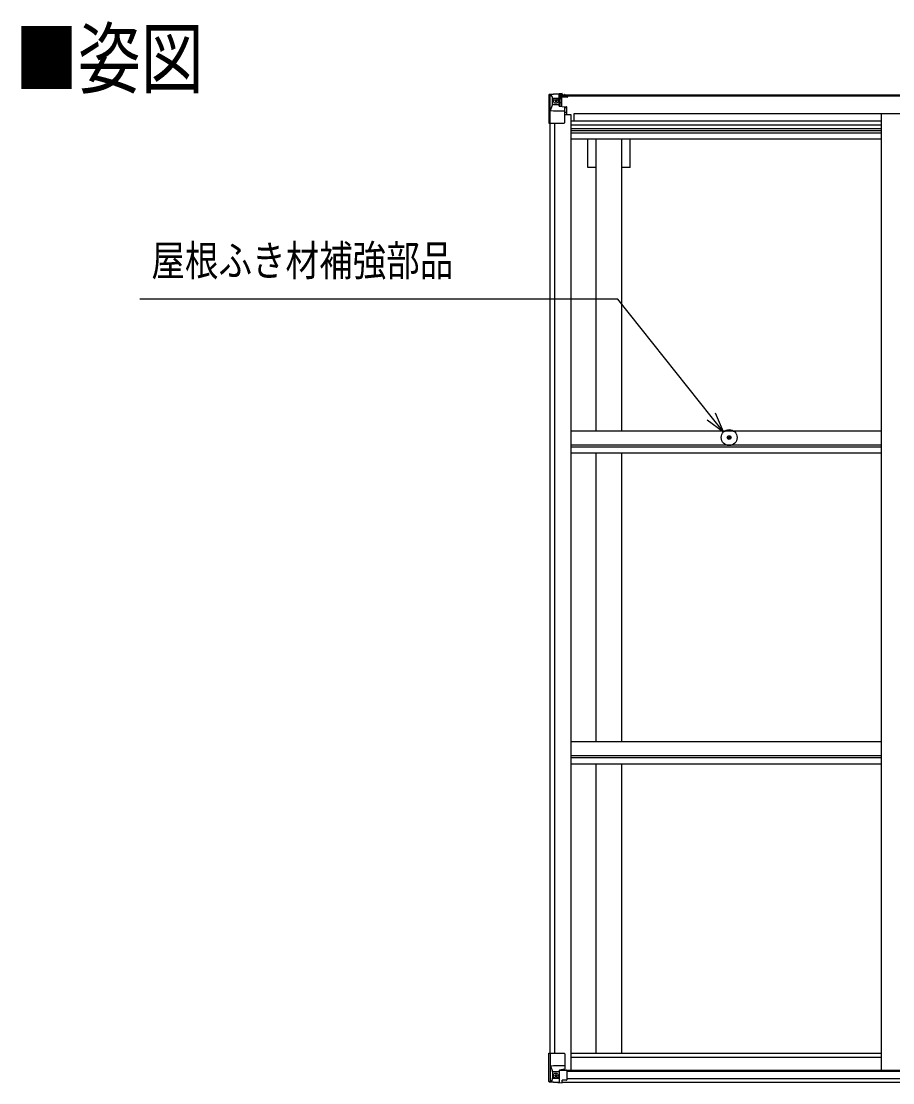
# Model space of a CAD drawing. Units: millimetres, scale not verified. Extents: x -10512 to 10512, y -7425 to 7425.
# Drawn here: x -3664 to -1793, y -648 to 1630 of the extents above; entities that cross this region are included whole.
import ezdxf
from ezdxf.enums import TextEntityAlignment as Align

# ---------------------------------------------------------------- set-up
doc = ezdxf.new("R2010")
doc.units = ezdxf.units.MM
doc.header["$LTSCALE"] = 30
for name, color, linetype in [('0-2_USER1', 3, 'Continuous'), ('0-4_YKK_13', 4, 'Continuous'), ('0-5_YKK_A1', 4, 'Continuous'), ('0-6_YKK_D', 6, 'Continuous')]:
    doc.layers.add(name, color=color, linetype=linetype)
doc.styles.add('ＭＳ ゴシック', font='')
doc.styles.get('ＭＳ ゴシック').set_extended_font_data('MS Gothic')

msp = doc.modelspace()

# ---------------------------------------------------------------- linework, layer by layer
at = {"layer": '0-4_YKK_13'}
for p, q in [((-2531.34, 1471.97), (-2531.34, 1471.94)), ((-2530.4, 1472.98), (-2530.4, 1472.98)), ((-2530.4, 1472.93), (-2530.4, 1472.97)), ((-2521.43, 1473.36), (-2529.35, 1472.89)), ((-2528.49, 1471.92), (-2528.5, 1471.85)), ((-2528.5, 1411.27), (-2528.5, 1471.85)), ((-2524.53, 1468.47), (-2527.26, 1472.14)), ((-2523.67, 1464.97), (-2521.34, 1465.03)), ((-2523.67, 1451.5), (-2523.67, 1464.97)), ((-2509.34, 1474.15), (-2521.34, 1473.37)), ((-2521.34, 1465.02), (-2509.34, 1465.02)), ((-2510.34, 1465.02), (-2509.34, 1465.02)), ((-2502.84, 1474.66), (-2509.34, 1474.27)), ((-2509.34, 1448.17), (-2509.34, 1474.27)), ((-2509.34, 1473.38), (-2502.84, 1473.78)), ((-2507.84, 1468.56), (-2509.34, 1468.56)), ((-2507.84, 1465.02), (-2509.34, 1465.02)), ((-2502.84, 1472.85), (-2507.84, 1472.77)), ((-2507.34, 1468.2), (-2507.84, 1468.2)), ((-2503.84, 1463.27), (-2507.84, 1463.27)), ((-2507.73, 1466.9), (-2503.84, 1466.9)), ((-2507.34, 1469.22), (-2507.34, 1467.27)), ((-2499.34, 1469.22), (-2507.34, 1469.22)), ((-2499.34, 1469.2), (-2507.34, 1469.2)), ((-2497.34, 1467.36), (-2507.34, 1467.27)), ((-2507.34, 1467.11), (-2507.34, 1467.27)), ((-2507.34, 1467.27), (-2507.34, 1467.27)), ((-2503.84, 1447.16), (-2503.84, 1467.13)), ((-2502.84, 1473.78), (-2502.84, 1474.66)), ((-2502.84, 1473.26), (-2502.84, 1473.78)), ((-2502.84, 1473.26), (-2502.84, 1472.85)), ((-2502.84, 1472.85), (-2502.84, 1472.03)), ((-2497.84, 1472.47), (-2497.84, 1472.03)), ((-2497.54, 1472.47), (-2497.84, 1472.47)), ((-2497.54, 1472.47), (-2495.85, 1472.03)), ((-2497.34, 1468.97), (-2492.34, 1468.97)), ((-2497.34, 1467.36), (-2497.34, 1468.97)), ((-2492.34, 1469.89), (-2492.34, 1468.97)), ((-2492.34, 1468.97), (-2491.34, 1468.97)), ((-2491.34, 1468.97), (-2491.34, 1469.89)), ((-2491.34, 1468.97), (-2491.34, 1467.4)), ((-2491.34, 1467.28), (-2491.34, 1467.4)), ((-2527.95, 1438.15), (-2523.81, 1450.23)), ((-2527.95, 1438.15), (-2521.34, 1437.93)), ((-2521.34, 1451.46), (-2523.67, 1451.5)), ((-2521.34, 1451.47), (-2509.34, 1451.47)), ((-2521.34, 1451.46), (-2521.34, 1451.47)), ((-2521.34, 1437.93), (-2497.34, 1437.93)), ((-2515.86, 1457.83), (-2515.86, 1456.87)), ((-2507.84, 1451.47), (-2509.34, 1451.47)), ((-2508.51, 1447.91), (-2498.17, 1446.26)), ((-2508.51, 1447.28), (-2508.51, 1447.91)), ((-2498.17, 1445.62), (-2508.51, 1447.28)), ((-2503.84, 1455.06), (-2507.84, 1455.06)), ((-2498.17, 1446.26), (-2498.17, 1445.62)), ((-2497.89, 1446.18), (-2493.84, 1446.14)), ((-2497.34, 1412.27), (-2497.34, 1445.36)), ((-2492.84, 1446.13), (-2493.84, 1446.14)), ((-2493.84, 1444.41), (-2492.84, 1444.41)), ((-2492.84, 1429.92), (-2492.84, 1446.13)), ((-2492.84, 1434.27), (-2497.34, 1434.27)), ((-2528.5, 1411.27), (-2498.34, 1411.27)), ((-2146.76, 736.95), (-2145.65, 736.97)), ((-2146.76, 735.95), (-2145.65, 735.93)), ((-2145.65, 736.97), (-2145.14, 737.07)), ((-2145.65, 735.93), (-2145.14, 735.83)), ((-2145.04, 737.59), (-2145.14, 737.07)), ((-2145.04, 735.31), (-2145.14, 735.83)), ((-2145.02, 738.7), (-2145.04, 737.59)), ((-2145.02, 734.21), (-2145.04, 735.31)), ((-2144.02, 738.7), (-2144, 737.59)), ((-2144.02, 734.21), (-2144, 735.31)), ((-2144, 737.59), (-2143.9, 737.07)), ((-2144, 735.31), (-2143.9, 735.83)), ((-2143.38, 736.97), (-2143.9, 737.07)), ((-2143.38, 735.93), (-2143.9, 735.83)), ((-2142.27, 736.95), (-2143.38, 736.97)), ((-2142.27, 735.95), (-2143.38, 735.93)), ((-2531.34, -584.71), (-2498.34, -584.71)), ((-2531.34, -645.42), (-2531.34, -584.71)), ((-2528.5, -584.71), (-2528.5, -645.3)), ((-2497.34, -585.71), (-2497.34, -618.81)), ((-2527.95, -611.59), (-2521.34, -611.38)), ((-2527.95, -611.59), (-2523.81, -623.68)), ((-2521.34, -611.38), (-2497.34, -611.38)), ((-2521.34, -624.91), (-2523.67, -624.94)), ((-2523.67, -624.94), (-2523.67, -638.41)), ((-2521.34, -624.91), (-2521.34, -624.91)), ((-2509.34, -624.91), (-2521.34, -624.91)), ((-2516.82, -631.27), (-2516.82, -630.31)), ((-2509.34, -620.93), (-2502.84, -620.93)), ((-2509.34, -620.93), (-2509.34, -647.71)), ((-2498.17, -619.07), (-2508.51, -620.72)), ((-2508.51, -620.72), (-2508.51, -620.93)), ((-2505.82, -620.93), (-2498.17, -619.7)), ((-2502.84, -620.93), (-2493.84, -620.96)), ((-2498.17, -619.7), (-2498.17, -619.07)), ((-2492.84, -621.87), (-2492.84, -642.02)), ((-2530.4, -646.38), (-2530.4, -646.42)), ((-2521.43, -646.81), (-2529.35, -646.34)), ((-2528.49, -645.37), (-2528.5, -645.3)), ((-2524.53, -641.92), (-2527.26, -645.59)), ((-2523.67, -638.41), (-2521.34, -638.47)), ((-2521.34, -638.47), (-2509.34, -638.47)), ((-2509.34, -647.6), (-2521.34, -646.81)), ((-2502.84, -648.11), (-2502.84, -642.17)), ((-2493.84, -642.74), (-2502.84, -642.79))]:
    msp.add_line(p, q, dxfattribs=at)
for points in [[(-2531.34, 1471.94), (-2531.34, 1411.27), (-2528.5, 1411.27)], [(-2530.4, 1472.98), (-2521.34, 1473.53), (-2509.34, 1474.27)], [(-2517.78, 1458.79), (-2518.74, 1458.79), (-2518.74, 1459.75), (-2517.78, 1459.75)], [(-2516.82, 1460.71), (-2516.82, 1461.67), (-2515.86, 1461.67), (-2515.86, 1460.71)], [(-2514.9, 1459.75), (-2513.94, 1459.75), (-2513.94, 1458.79), (-2514.9, 1458.79)], [(-2502.84, 1473.26), (-2507.84, 1473.26), (-2507.84, 1447.8)], [(-2507.34, 1468.2), (-2499.34, 1468.2), (-2499.34, 1469.89)], [(-2492.34, 1467.24), (-2507.34, 1467.11), (-2507.34, 1467.11)], [(-2497.34, 1467.36), (-2497.34, 1467.35), (-2491.34, 1467.4)], [(-2515.86, 1456.87), (-2516.82, 1456.87), (-2516.82, 1457.83)], [(-2493.84, 1446.14), (-2493.84, 1444.41), (-2497.34, 1444.39)], [(-2517.78, -633.19), (-2518.74, -633.19), (-2518.74, -632.23), (-2517.78, -632.23)], [(-2516.82, -630.31), (-2515.86, -630.31), (-2515.86, -631.27)], [(-2515.86, -634.15), (-2515.86, -635.11), (-2516.82, -635.11), (-2516.82, -634.15)], [(-2514.9, -632.23), (-2513.94, -632.23), (-2513.94, -633.19), (-2514.9, -633.19)], [(-2530.4, -646.42), (-2521.34, -646.98), (-2502.84, -648.11)], [(-2492.84, -642.02), (-2492.85, -642.13), (-2502.84, -642.17)]]:
    msp.add_lwpolyline(points, dxfattribs=at)
for centre, radius in [((-2516.34, 1459.27), 5.3), ((-2144.52, 736.45), 17), ((-2144.52, 736.45), 4), ((-2516.34, -632.71), 5.3)]:
    msp.add_circle(centre, radius, dxfattribs=at)
for centre, radius, start, end in [((-2530.34, 1471.98), 1, 93.50017, 180.00079), ((-2530.34, 1471.97), 0.999, 93.4424, 179.95083), ((-2530.34, 1471.94), 0.999, 93.4424, 179.95083), ((-2529.19, 1485.58), 12.7, 269.24466, 275.10311), ((-2527.21, 1471.97), 1.28, 131.17831, 182.45895), ((-2517.78, 1460.71), 0.96, 270, 0), ((-2517.78, 1457.83), 0.96, 0, 90), ((-2514.9, 1460.71), 0.96, 180, 270), ((-2514.9, 1457.83), 0.96, 90, 180), ((-2507.34, 1469.72), 0.5, 179.99802, 269.99691), ((-2507.34, 1469.7), 0.5, 180.00109, 270.00109), ((-2507.34, 1466.77), 0.5, 90.52895, 180.04464), ((-2507.33, 1466.59), 0.513, 91.88028, 181.04707), ((-2492.2, 1474.93), 7.69, 268.96999, 276.43426), ((-2508.4, 1448.84), 0.937, 182.32209, 263.26766), ((-2508.4, 1448.21), 0.937, 182.32209, 263.26766), ((-2498.28, 1445.33), 0.937, 2.32209, 83.26766), ((-2498.28, 1444.69), 0.937, 2.32209, 83.26766), ((-2498.34, 1412.27), 1, 270, 0), ((-2144.52, 736.45), 2.3, 167.44414, 192.55586), ((-2144.52, 736.45), 2.3, 77.44414, 102.55586), ((-2144.52, 736.45), 2.3, 257.44414, 282.55586), ((-2144.52, 736.45), 2.3, 347.44414, 12.55586), ((-2498.34, -585.71), 1, 0, 90), ((-2517.78, -631.27), 0.96, 270, 0), ((-2517.78, -634.15), 0.96, 0, 90), ((-2514.9, -631.27), 0.96, 180, 270), ((-2514.9, -634.15), 0.96, 90, 180), ((-2508.4, -621.65), 0.937, 96.73234, 129.06602), ((-2498.28, -618.14), 0.937, 276.73234, 357.67791), ((-2498.28, -618.77), 0.937, 276.73234, 357.67791), ((-2530.34, -645.38), 0.999, 180.04917, 266.5576), ((-2530.34, -645.42), 0.999, 180.04917, 266.5576), ((-2530.34, -645.43), 1, 179.99921, 266.49983), ((-2529.19, -659.03), 12.7, 84.89689, 90.75534), ((-2527.21, -645.42), 1.28, 177.54105, 228.82169)]:
    msp.add_arc(centre, radius, start, end, dxfattribs=at)
for centre, major_axis, ratio, start_param, end_param in [((-2329.4, 1485.29), (201, 12.36), 0.060933, 3.1373463, 3.1378449), ((-2528.4, 1473.05), (2, 0.12), 0.060933, 3.1378449, 4.2119296), ((-2528.21, 1469.96), (-0.02, 3), 0.466854, 5.5234897, 6.1575023), ((-2526.54, 1464.89), (0.03, 5), 0.573921, 4.7320603, 5.5159136), ((-2603.09, 1465.02), (81.75, 0), 0.061163, 0, 0.0007725), ((-2527.23, 1440.49), (0.85, 2.32), 0.403757, 2.3087461, 3.2744049), ((-2525.08, 1451.52), (0, 3), 0.468246, 4.2703918, 4.7058971), ((-2527.23, -613.94), (0.85, -2.32), 0.403757, 3.0087805, 3.9744392), ((-2525.08, -624.96), (0, -3), 0.468246, 1.5772882, 2.0127935), ((-2493.84, -621.86), (1, -0.021), 0.906239, 0.0187047, 1.589501), ((-2528.4, -646.5), (2, -0.12), 0.060933, 2.0712557, 3.1453404), ((-2329.4, -658.73), (201, -12.36), 0.060933, 3.1453404, 3.145839), ((-2528.21, -643.4), (-0.02, -3), 0.466854, 0.125683, 0.7596956), ((-2526.54, -638.33), (0.03, -5), 0.573921, 0.7672717, 1.551125), ((-2603.09, -638.47), (81.75, 0), 0.061163, 6.2824128, 6.2831853), ((-2493.84, -642.03), (1, 0.012), 0.707053, 4.7036637, 6.124411)]:
    msp.add_ellipse(centre, major_axis=major_axis, ratio=ratio, start_param=start_param, end_param=end_param, dxfattribs=at)
at = {"layer": '0-5_YKK_A1'}
for p, q in [((-2507.84, 1472.03), (353.16, 1472.03)), ((-2507.84, 1469.89), (353.16, 1469.89)), ((-2497.34, 1429.92), (-2484.34, 1429.92)), ((-2484.34, 1429.92), (-2484.34, -620.73)), ((-2484.34, 1416.23), (-1818.34, 1416.23)), ((-2476.84, 1416.23), (-2476.84, 1431.75)), ((-2476.84, 1431.75), (322.16, 1431.75)), ((-1818.34, 1431.73), (-1818.34, -620.73)), ((-2529.34, 1411.27), (-2529.34, -584.71)), ((-2519.64, 1411.27), (-2519.64, -584.71)), ((-2484.34, 1407.84), (-1818.34, 1407.84)), ((-2484.34, 1399.64), (-1818.34, 1399.64)), ((-2484.34, 1395.71), (-1818.34, 1395.71)), ((-2484.34, 1390.63), (-1818.34, 1390.63)), ((-2484.34, 1377.63), (-1818.34, 1377.63)), ((-2447.54, 1316.03), (-2447.54, 1377.63)), ((-2429.84, 750.97), (-2429.84, 1377.63)), ((-2374.84, 750.97), (-2374.84, 1377.63)), ((-2357.14, 1316.03), (-2357.14, 1377.63)), ((-2429.84, 1316.03), (-2447.54, 1316.03)), ((-2357.14, 1316.03), (-2374.84, 1316.03)), ((-2484.31, 750.97), (-1818.34, 750.97)), ((-2484.31, 721.24), (-1818.34, 721.24)), ((-2484.31, 716.69), (-1818.34, 716.69)), ((-2484.31, 703.68), (-1818.34, 703.68)), ((-2429.84, 83.98), (-2429.84, 703.68)), ((-2374.84, 83.98), (-2374.84, 703.68)), ((-2484.31, 83.98), (-1818.34, 83.98)), ((-2484.31, 54.24), (-1818.34, 54.24)), ((-2484.31, 49.7), (-1818.34, 49.7)), ((-2484.31, 36.68), (-1818.34, 36.68)), ((-2429.84, -584.56), (-2429.84, 36.68)), ((-2374.84, -584.56), (-2374.84, 36.68)), ((-2484.34, -584.56), (-1818.34, -584.56)), ((-2484.34, -592.91), (-1818.34, -592.91)), ((-2504.6, -620.73), (349.93, -620.73)), ((-2492.84, -623), (338.16, -623)), ((-2502.84, -646.51), (348.16, -646.51)), ((-2492.84, -638.61), (338.16, -638.61))]:
    msp.add_line(p, q, dxfattribs=at)
at = {"layer": '0-6_YKK_D'}
for points in [[(-2156.35, 748.66), (-2182.84, 781.89), (-2383.54, 1033.63), (-3409.51, 1033.63)], [(-2191.74, 774.79), (-2156.35, 748.66), (-2173.94, 788.99)]]:
    msp.add_lwpolyline(points, dxfattribs=at)

# ---------------------------------------------------------------- texts
at = {"layer": '0-2_USER1', "style": 'ＭＳ ゴシック', "width": 0.8}
msp.add_text('■姿図', height=123.8, dxfattribs=at).set_placement((-3677.43, 1450.96), align=Align.BOTTOM_LEFT)
at = {"layer": '0-6_YKK_D', "style": 'ＭＳ ゴシック', "width": 0.8}
msp.add_text('屋根ふき材補強部品', height=65.98, dxfattribs=at).set_placement((-3384.54, 1063.61), align=Align.BOTTOM_LEFT)

doc.saveas('drawing.dxf')
